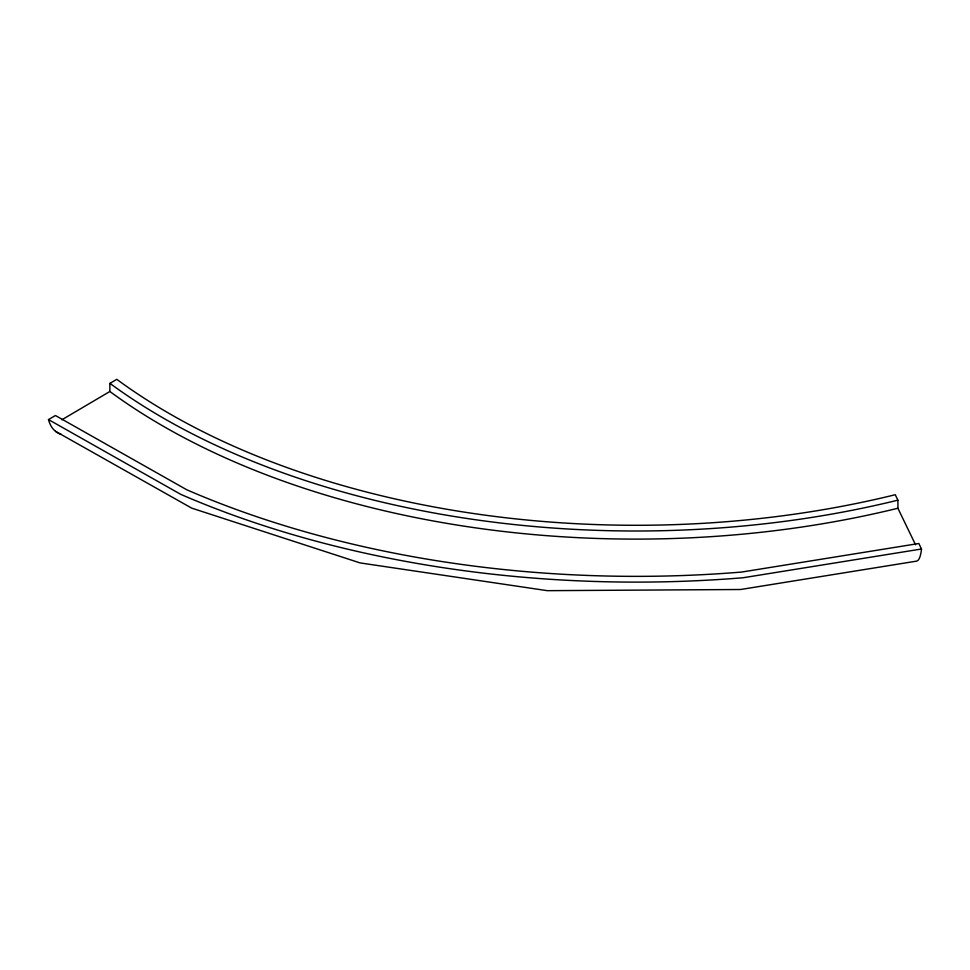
<?xml version="1.0" encoding="UTF-8"?>
<svg xmlns="http://www.w3.org/2000/svg" width="970" height="970" viewBox="0 0 970 970"><rect width="100%" height="100%" fill="white"/><g stroke="black" fill="none" stroke-linecap="round" stroke-linejoin="round"><path stroke-width="1.45" d="M61.098 434.293A50.464 28.833 -60.5 0 1 48.5 419.586L55.423 415.512L186.798 489.789A748.585 432.196 0 0 0 741.735 572.045L918.845 543.503L921.5 548.996A50.464 11.082 80.8 0 1 916.662 561.121L740.583 589.505L547.31 590.669L360.1 562.915L191.708 508.134L55.532 431.335M61.898 419.767L109.865 391.492A668.851 386.157 0 0 0 897.868 508.244M921.5 548.996L743.141 577.744A758.564 437.955 0 0 1 180.808 494.385L48.5 419.586M915.571 544.813L897.917 508.304L897.917 500.229L895.249 494.724A660.121 381.125 0 0 1 116.788 379.331L109.865 383.417L109.865 391.492M897.868 500.168A668.851 386.157 0 0 1 109.95 383.368"/></g></svg>
